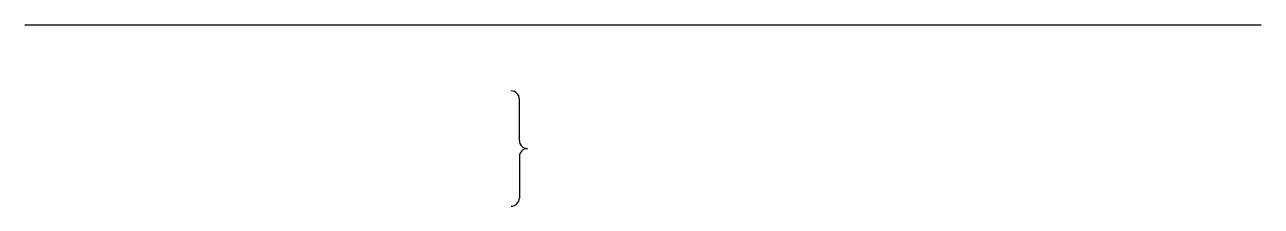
# Model space of a CAD drawing. Units: millimetres at full size, sheet at 1:100. Extents: x -15551 to 15061, y -7976 to -3490.
import ezdxf

# ---------------------------------------------------------------- set-up
doc = ezdxf.new("R2010")
doc.units = ezdxf.units.MM
doc.header["$LTSCALE"] = 100
doc.layers.add('0-0', color=7, linetype='Continuous')

msp = doc.modelspace()

# ---------------------------------------------------------------- linework, layer by layer
at = {"layer": '0-0'}
for p, q in [((-15551, -3489.8), (15061.2, -3489.8)), ((-3306.1, -6351), (-3306.1, -5326.5)), ((-3306.1, -6751), (-3306.1, -7775.5))]:
    msp.add_line(p, q, dxfattribs=at)
for centre, start, end in [((-3506.1, -5326.5), 0, 90), ((-3106.1, -6351), 180, 270), ((-3106.1, -6751), 90, 180), ((-3506.1, -7775.5), 270, 0)]:
    msp.add_arc(centre, 200, start, end, dxfattribs=at)

doc.saveas('drawing.dxf')
